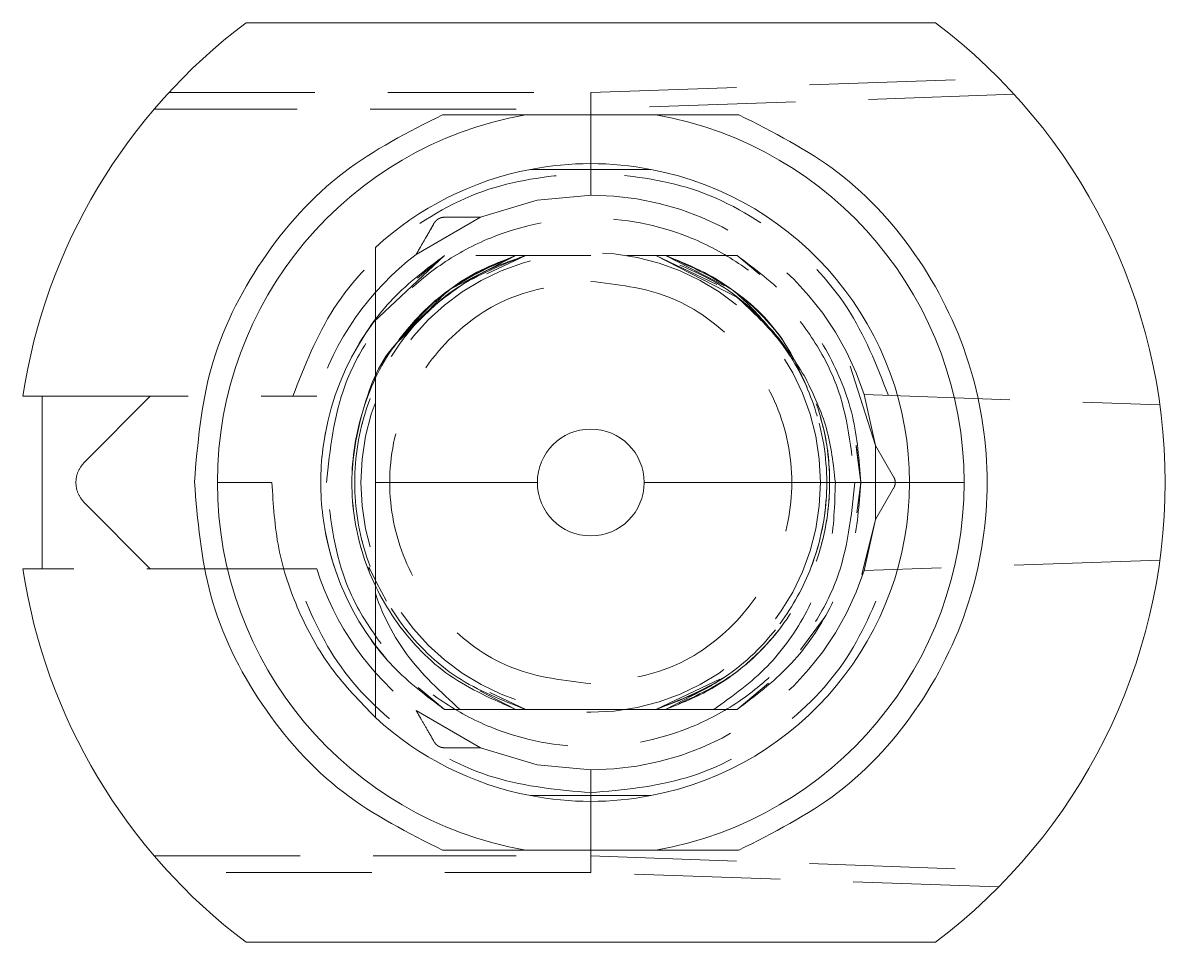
# Model space of a CAD drawing. Header units: millimetres. Extents: x -17 to 589, y 5 to 415.
# Drawn here: x 380.25 to 390.19, y 316.99 to 324.99 of the extents above; entities that cross this region are included whole.
import ezdxf

# ---------------------------------------------------------------- set-up
doc = ezdxf.new("R2010")
doc.units = ezdxf.units.MM
doc.linetypes.add('HIDDEN', pattern=[1.905, 1.27, -0.635])

msp = doc.modelspace()

# ---------------------------------------------------------------- linework, layer by layer
at = {"color": 7, "linetype": 'Continuous', "lineweight": 15}
for p, q in [((388.1919, 324.9889), (382.1919, 324.9889)), ((380.2485, 321.7389), (380.4169, 321.7389)), ((380.4169, 321.7389), (380.4169, 320.2389)), ((381.9419, 320.9889), (382.4169, 320.9889)), ((384.7272, 320.9889), (383.3169, 320.9889)), ((387.9669, 320.9889), (385.6567, 320.9889)), ((387.9669, 320.9889), (388.4419, 320.9889)), ((380.2485, 320.2389), (380.4169, 320.2389)), ((382.1919, 316.9889), (388.1919, 316.9889))]:
    msp.add_line(p, q, dxfattribs=at)
at = {"color": 7, "linetype": 'HIDDEN', "lineweight": 0}
for p, q in [((385.1919, 324.3833), (388.7444, 324.5074)), ((381.5206, 324.3832), (385.1919, 324.3832)), ((385.1919, 324.2389), (385.1919, 324.3833)), ((388.8776, 324.3676), (385.1919, 324.2389)), ((384.5416, 324.2389), (381.3923, 324.2389)), ((385.1919, 323.6889), (385.1919, 324.2389)), ((385.1919, 323.6889), (385.1919, 323.4889)), ((385.7163, 323.7139), (385.7163, 323.7139)), ((384.232, 323.2973), (383.6728, 322.9744)), ((383.6728, 322.9744), (383.8303, 323.2473)), ((383.3027, 322.3865), (383.9184, 322.9639)), ((383.9184, 322.9639), (383.6824, 322.7661)), ((383.9693, 322.67), (384.541, 322.9639)), ((383.9693, 322.6699), (384.541, 322.9639)), ((384.191, 322.9639), (384.541, 322.9639)), ((384.2869, 322.8041), (384.6259, 322.9639)), ((384.6259, 322.9639), (384.287, 322.8041)), ((384.541, 322.9639), (384.2999, 322.8399)), ((384.8767, 322.9639), (384.6259, 322.9639)), ((385.1104, 322.9639), (384.8767, 322.9639)), ((385.1919, 322.9639), (384.9239, 322.9639)), ((385.7579, 322.9639), (385.5072, 322.9639)), ((385.7579, 322.9639), (386.4634, 322.6027)), ((385.7579, 322.9639), (386.2278, 322.7423)), ((386.2278, 322.7424), (385.7579, 322.9639)), ((385.7579, 322.9639), (386.29, 322.713)), ((386.29, 322.713), (385.7579, 322.9639)), ((385.7579, 322.9638), (386.29, 322.713)), ((386.29, 322.713), (385.7579, 322.9638)), ((386.4655, 322.9639), (385.8428, 322.9639)), ((386.2898, 322.7341), (385.8428, 322.9639)), ((385.8428, 322.9639), (386.3569, 322.6996)), ((386.3569, 322.6996), (385.8428, 322.9639)), ((385.8428, 322.9639), (386.3569, 322.6996)), ((386.1929, 322.9639), (386.4655, 322.9639)), ((386.6048, 322.8471), (386.4655, 322.9639)), ((386.6629, 322.7985), (386.4655, 322.9639)), ((387.671, 321.3118), (387.4508, 321.9999)), ((380.4169, 321.7389), (382.5982, 321.7389)), ((380.7839, 321.1657), (381.3571, 321.7389)), ((387.572, 321.7538), (390.1462, 321.6639)), ((387.572, 321.7538), (387.671, 321.3118)), ((387.5419, 320.9889), (387.5013, 321.3126)), ((387.5419, 320.9889), (387.503, 321.2992)), ((387.671, 321.3118), (387.8285, 321.0389)), ((387.671, 320.666), (387.671, 321.3118)), ((387.5087, 320.724), (387.5419, 320.9889)), ((387.8285, 320.9389), (387.671, 320.666)), ((381.3571, 320.2389), (380.7839, 320.8121)), ((387.5519, 320.1881), (387.671, 320.666)), ((387.671, 320.666), (387.572, 320.224)), ((390.1462, 320.3139), (387.572, 320.224)), ((382.5982, 320.2389), (380.4169, 320.2389)), ((387.0164, 319.5323), (387.2271, 319.8139)), ((383.69, 319.2053), (383.9184, 319.0139)), ((386.3144, 319.2763), (385.7579, 319.0139)), ((385.7579, 319.0139), (386.3144, 319.2763)), ((386.3144, 319.2763), (385.7579, 319.0139)), ((385.7579, 319.0139), (386.3144, 319.2763)), ((385.8428, 319.0139), (386.2463, 319.2213)), ((386.4655, 319.0139), (386.7389, 319.2431)), ((383.7401, 319.1633), (383.9184, 319.0139)), ((384.2262, 319.1758), (384.541, 319.0139)), ((384.6259, 319.0139), (384.313, 319.1614)), ((384.313, 319.1614), (384.6259, 319.0139)), ((383.6728, 319.0034), (384.232, 318.6805)), ((383.9184, 319.0139), (384.541, 319.0139)), ((384.541, 319.0139), (383.9184, 319.0139)), ((383.9184, 319.0139), (384.8767, 319.0139)), ((384.8767, 319.0139), (385.5072, 319.0139)), ((385.5072, 319.0139), (386.2645, 319.0139)), ((386.2645, 319.0139), (385.8428, 319.0139)), ((385.8429, 319.0139), (386.4655, 319.0139)), ((384.232, 318.6805), (383.9169, 318.6805)), ((385.1919, 318.4889), (385.1919, 318.2889)), ((385.1919, 317.7389), (385.1919, 318.2889)), ((381.3923, 317.7389), (384.5416, 317.7389)), ((385.1919, 317.7389), (388.8776, 317.6102)), ((385.1919, 317.7389), (385.1919, 317.5945)), ((385.1919, 317.5946), (381.5206, 317.5946)), ((388.7444, 317.4704), (385.1919, 317.5945))]:
    msp.add_line(p, q, dxfattribs=at)
at = {"color": 7, "linetype": 'HIDDEN', "lineweight": 0, "flags": 128}
for points in [[(384.232, 323.2973), (384.7263, 323.4452), (385.2004, 323.4889)], [(383.9184, 322.9639), (383.9184, 322.9639)], [(384.6259, 322.9639), (384.6259, 322.9639)], [(384.6259, 322.9639), (384.6259, 322.9639)], [(384.6259, 322.9639), (384.6259, 322.9639)], [(384.6259, 322.9639), (384.6259, 322.9639)], [(384.6259, 322.9639), (384.6259, 322.9639)], [(385.7579, 322.9639), (385.7579, 322.9639)], [(385.7579, 322.9639), (385.7579, 322.9639)], [(385.7579, 322.9639), (385.7579, 322.9639)], [(385.7579, 322.9639), (385.7579, 322.9639)], [(385.7579, 322.9639), (385.7579, 322.9639)], [(385.7579, 322.9639), (385.7579, 322.9639)], [(385.7579, 322.9639), (385.7579, 322.9639)], [(385.7579, 322.9639), (385.7579, 322.9639)], [(386.4655, 322.9639), (386.4655, 322.9639)], [(383.2627, 320.2128), (383.2589, 320.2414), (383.2588, 320.2503), (383.2591, 320.2516), (383.2595, 320.2525), (383.2596, 320.2526), (383.2597, 320.2527), (383.2597, 320.2527), (383.2597, 320.2527), (383.2597, 320.2527), (383.2597, 320.2527), (383.2597, 320.2527), (383.2597, 320.2527), (383.2594, 320.2527), (383.2594, 320.2527), (383.2593, 320.2527), (383.2593, 320.2527), (383.2593, 320.2527), (383.2594, 320.2527), (383.2594, 320.2527), (383.2596, 320.2528), (383.2598, 320.2528), (383.2599, 320.2528), (383.26, 320.2529), (383.26, 320.2529), (383.26, 320.2529), (383.26, 320.2529), (383.26, 320.2529), (383.2603, 320.2529), (383.2607, 320.2528), (383.2614, 320.2524), (383.264, 320.2495), (383.3282, 320.12), (383.4154, 319.957)], [(386.9712, 319.9617), (386.9712, 319.9617)], [(386.2192, 319.2097), (386.2192, 319.2097)], [(383.9184, 319.0139), (383.9184, 319.0139)], [(383.9184, 319.0139), (383.9184, 319.0139)], [(383.9184, 319.0139), (383.9184, 319.0139)], [(383.9184, 319.0139), (383.9184, 319.0139)], [(383.9184, 319.0139), (383.9184, 319.0139)], [(383.9184, 319.0139), (383.9184, 319.0139)], [(383.9184, 319.0139), (383.9184, 319.0139)], [(383.9184, 319.0139), (383.9184, 319.0139)], [(384.8767, 319.0139), (384.8767, 319.0139)], [(385.5072, 319.0139), (385.5072, 319.0139)], [(386.4655, 319.0139), (386.4655, 319.0139)], [(386.4655, 319.0139), (386.4655, 319.0139)], [(386.4655, 319.0139), (386.4655, 319.0139)], [(386.4655, 319.0139), (386.4655, 319.0139)], [(386.4655, 319.0139), (386.4655, 319.0139)], [(386.4655, 319.0139), (386.4655, 319.0139)], [(386.4655, 319.0139), (386.4655, 319.0139)], [(385.1919, 318.4889), (384.7263, 318.5326), (384.232, 318.6805)]]:
    msp.add_lwpolyline(points, dxfattribs=at)
at = {"color": 7, "linetype": 'HIDDEN', "lineweight": 0}
msp.add_circle((385.1919, 320.9889), 2, dxfattribs=at)
at = {"color": 7, "linetype": 'Continuous', "lineweight": 15}
for radius, start, end in [(5, 126.8699, 171.37307), (5, 306.8699, 53.1301), (3.25, 100.06327, 180), (3.25, 0, 79.93673), (2.775, 79.10676, 100.89295), (2.775, 100.89324, 132.50663), (2.775, 0, 79.10705), (0.4648, 0, 180), (3.25, 180, 259.93673), (0.4648, 180, 0), (2.775, 280.89295, 0), (3.25, 280.06327, 0), (5, 188.62693, 233.1301), (2.775, 227.49336, 259.10705), (2.775, 259.10668, 280.89376)]:
    msp.add_arc((385.1919, 320.9889), radius, start, end, dxfattribs=at)
at = {"color": 7, "linetype": 'HIDDEN', "lineweight": 0}
for radius, start, end in [(2.5, 17.81569, 90), (2.5, 127.42024, 162.5424), (2.35, 143.50581, 237.18508), (2.5, 197.4576, 232.57976), (2.5, 270, 342.18431)]:
    msp.add_arc((385.1919, 320.9889), radius, start, end, dxfattribs=at)
at = {"color": 7, "linetype": 'Continuous', "lineweight": 15}
for points, knots in [([(381.7419, 320.9949), (381.7706, 321.3284), (381.8291, 322.0106), (382.2953, 322.9484), (382.9922, 323.73), (383.6036, 324.0382), (383.9025, 324.1889)], [0, 0, 0, 0, 0.244424, 0.5, 0.755576, 1, 1, 1, 1]), ([(383.9025, 324.1889), (384.037, 324.1889), (384.2108, 324.1889), (384.4051, 324.1889), (384.4857, 324.1889), (384.5397, 324.1889), (384.5793, 324.1889), (384.6055, 324.1889), (384.6196, 324.1889), (384.6237, 324.1889), (384.624, 324.1889), (384.624, 324.1889)], [0, 0, 0, 0, 0.52193, 0.674707, 0.779637, 0.851731, 0.901665, 0.954566, 0.975881, 0.993094, 1, 1, 1, 1]), ([(384.624, 324.1889), (384.8, 324.1889), (385.1524, 324.1889), (385.5455, 324.1889), (385.7379, 324.1889), (385.7598, 324.1889)], [0, 0, 0, 0, 0.4691, 0.939613, 1, 1, 1, 1]), ([(385.7598, 324.1889), (385.7603, 324.1889), (385.7615, 324.1889), (385.7733, 324.1889), (385.8167, 324.1889), (386.0132, 324.1889), (386.2471, 324.1889), (386.4433, 324.1889), (386.4813, 324.1889)], [0, 0, 0, 0, 0.016929, 0.039301, 0.081695, 0.236198, 0.852157, 1, 1, 1, 1]), ([(386.4813, 324.1889), (386.7803, 324.038), (387.392, 323.7292), (388.0941, 322.9459), (388.5426, 322.0062), (388.6905, 320.9889), (388.5426, 319.9716), (388.0941, 319.0319), (387.392, 318.2486), (386.7803, 317.9398), (386.4813, 317.7889)], [0, 0, 0, 0, 0.122204, 0.25, 0.377796, 0.5, 0.622204, 0.75, 0.877796, 1, 1, 1, 1]), ([(385.7163, 323.7139), (385.4262, 323.7139), (385.0731, 323.7139), (384.7289, 323.7139), (384.6675, 323.7139)], [0, 0, 0, 0, 0.821486, 1, 1, 1, 1]), ([(383.3169, 323.0346), (383.3169, 322.597), (383.3169, 321.9941), (383.3169, 321.2052), (383.3169, 320.9889)], [0, 0, 0, 0, 0.725757, 1, 1, 1, 1]), ([(383.9025, 317.7889), (383.6028, 317.9401), (382.9897, 318.2494), (382.2917, 319.0343), (381.8261, 319.976), (381.7696, 320.6604), (381.7419, 320.9949)], [0, 0, 0, 0, 0.24439, 0.5, 0.75561, 1, 1, 1, 1]), ([(382.4169, 320.9889), (382.4283, 320.7971), (382.4512, 320.4136), (382.636, 319.8644), (382.916, 319.3572), (383.1833, 319.0812), (383.3169, 318.9432)], [0, 0, 0, 0, 0.25, 0.5, 0.75, 1, 1, 1, 1]), ([(383.3169, 320.9889), (383.3169, 320.794), (383.3169, 320.2896), (383.3169, 319.6078), (383.3169, 319.1588), (383.3169, 318.9432)], [0, 0, 0, 0, 0.246526, 0.63814, 1, 1, 1, 1]), ([(384.6675, 318.2639), (384.9576, 318.2639), (385.3107, 318.2639), (385.6549, 318.2639), (385.7163, 318.2639)], [0, 0, 0, 0, 0.821497, 1, 1, 1, 1]), ([(383.9025, 317.7889), (384.037, 317.7889), (384.2108, 317.7889), (384.4051, 317.7889), (384.4857, 317.7889), (384.5397, 317.7889), (384.5793, 317.7889), (384.6055, 317.7889), (384.6196, 317.7889), (384.6237, 317.7889), (384.624, 317.7889), (384.624, 317.7889)], [0, 0, 0, 0, 0.52193, 0.674707, 0.779637, 0.851731, 0.901665, 0.954566, 0.975881, 0.993094, 1, 1, 1, 1]), ([(384.624, 317.7889), (384.8, 317.7889), (385.1524, 317.7889), (385.5455, 317.7889), (385.7379, 317.7889), (385.7598, 317.7889)], [0, 0, 0, 0, 0.4691, 0.939613, 1, 1, 1, 1]), ([(385.7598, 317.7889), (385.7603, 317.7889), (385.7615, 317.7889), (385.7733, 317.7889), (385.8167, 317.7889), (386.0132, 317.7889), (386.2471, 317.7889), (386.4433, 317.7889), (386.4813, 317.7889)], [0, 0, 0, 0, 0.016929, 0.039301, 0.081695, 0.236198, 0.852157, 1, 1, 1, 1])]:
    msp.add_open_spline(points, degree=3, knots=knots, dxfattribs=at)
at = {"color": 7, "linetype": 'HIDDEN', "lineweight": 0}
for points, knots in [([(382.5982, 321.7389), (382.7014, 322.0032), (382.9136, 322.5461), (383.5428, 323.1824), (384.3289, 323.6101), (384.9094, 323.6631), (385.1919, 323.6889)], [0, 0, 0, 0, 0.243392, 0.5, 0.756608, 1, 1, 1, 1]), ([(387.7835, 321.7464), (387.6797, 322.0099), (387.4666, 322.551), (386.8377, 323.1846), (386.0531, 323.6105), (385.4739, 323.6632), (385.1919, 323.6889)], [0, 0, 0, 0, 0.2434225, 0.5, 0.7565775, 1, 1, 1, 1]), ([(382.8919, 320.9889), (382.9228, 321.2781), (382.9705, 321.7246), (383.2568, 322.2608), (383.554, 322.6262), (383.92, 322.9254), (384.456, 323.2027), (385.1919, 323.3447), (385.9277, 323.2027), (386.4637, 322.9255), (386.8296, 322.6264), (387.1269, 322.2609), (387.4133, 321.7248), (387.461, 321.2781), (387.4919, 320.9889)], [0, 0, 0, 0, 0.119721, 0.184824, 0.25, 0.315102, 0.380279, 0.5, 0.619721, 0.684824, 0.75, 0.815102, 0.880279, 1, 1, 1, 1]), ([(383.8303, 323.2473), (383.8352, 323.2545), (383.8451, 323.2689), (383.8664, 323.2847), (383.8908, 323.2953), (383.9082, 323.2966), (383.9169, 323.2973)], [0, 0, 0, 0, 0.250801, 0.5, 0.7492, 1, 1, 1, 1]), ([(383.9169, 323.2973), (383.9092, 323.297), (383.8988, 323.2966), (383.8815, 323.291), (383.8732, 323.2873), (383.8674, 323.2842), (383.8617, 323.2807), (383.8541, 323.2753), (383.8401, 323.2629), (383.8345, 323.2539), (383.8303, 323.2473)], [0, 0, 0, 0, 0.3001484, 0.4066758, 0.452606, 0.4958734, 0.5400992, 0.5867242, 0.6945387, 1, 1, 1, 1]), ([(383.9169, 323.2973), (383.999, 323.2973), (384.1073, 323.2973), (384.2038, 323.2973), (384.2284, 323.2973), (384.2308, 323.2973), (384.232, 323.2973)], [0, 0, 0, 0, 0.638718, 0.843747, 0.925001, 1, 1, 1, 1]), ([(383.8303, 323.2473), (383.7893, 323.1762), (383.7351, 323.0823), (383.6869, 322.9988), (383.6746, 322.9775), (383.6734, 322.9754), (383.6728, 322.9744)], [0, 0, 0, 0, 0.6387212, 0.8437522, 0.9250038, 1, 1, 1, 1]), ([(384.541, 322.9639), (384.3411, 322.8772), (383.9413, 322.7037), (383.4801, 322.2254), (383.1807, 321.6405), (383.0783, 320.9889), (383.1807, 320.3373), (383.48, 319.7524), (383.9412, 319.2741), (384.3411, 319.1006), (384.541, 319.0139)], [0, 0, 0, 0, 0.1249999, 0.2499999, 0.3749998, 0.4999998, 0.6249998, 0.7499998, 0.8749999, 1, 1, 1, 1]), ([(384.6259, 319.0139), (384.4191, 319.0948), (384.0054, 319.2566), (383.5232, 319.7331), (383.2093, 320.3249), (383.1015, 320.9889), (383.2093, 321.6529), (383.5232, 322.2446), (384.0054, 322.7212), (384.4191, 322.883), (384.6259, 322.9639)], [0, 0, 0, 0, 0.125, 0.25, 0.375, 0.5, 0.625, 0.75, 0.875, 1, 1, 1, 1]), ([(384.6259, 322.9639), (384.4191, 322.883), (384.0054, 322.7212), (383.5232, 322.2446), (383.2093, 321.6529), (383.1015, 320.9889), (383.2093, 320.3249), (383.5232, 319.7331), (384.0054, 319.2566), (384.4191, 319.0948), (384.6259, 319.0139)], [0, 0, 0, 0, 0.125, 0.25, 0.375, 0.5, 0.625, 0.75, 0.875, 1, 1, 1, 1]), ([(384.6259, 319.0139), (384.4191, 319.0949), (384.0054, 319.2567), (383.5232, 319.7332), (383.2093, 320.3249), (383.1016, 320.9889), (383.2093, 321.6529), (383.5232, 322.2446), (384.0054, 322.7211), (384.4191, 322.8829), (384.6259, 322.9639)], [0, 0, 0, 0, 0.125, 0.25, 0.375, 0.5, 0.625, 0.75, 0.875, 1, 1, 1, 1]), ([(384.6259, 322.9639), (384.4191, 322.8829), (384.0054, 322.7211), (383.5232, 322.2446), (383.2093, 321.6529), (383.1016, 320.9889), (383.2093, 320.3249), (383.5232, 319.7332), (384.0054, 319.2567), (384.4191, 319.0949), (384.6259, 319.0139)], [0, 0, 0, 0, 0.125, 0.25, 0.375, 0.5, 0.625, 0.75, 0.875, 1, 1, 1, 1]), ([(384.6259, 319.0139), (384.4191, 319.0949), (384.0054, 319.2567), (383.5232, 319.7332), (383.2093, 320.3249), (383.1016, 320.9889), (383.2093, 321.6529), (383.5232, 322.2446), (384.0054, 322.7211), (384.4191, 322.8829), (384.6259, 322.9639)], [0, 0, 0, 0, 0.125, 0.25, 0.375, 0.5, 0.625, 0.75, 0.875, 1, 1, 1, 1]), ([(384.6259, 322.9639), (384.4191, 322.8829), (384.0054, 322.7211), (383.5232, 322.2446), (383.2093, 321.6529), (383.1016, 320.9889), (383.2093, 320.3249), (383.5232, 319.7332), (384.0054, 319.2567), (384.4191, 319.0949), (384.6259, 319.0139)], [0, 0, 0, 0, 0.125, 0.25, 0.375, 0.5, 0.625, 0.75, 0.875, 1, 1, 1, 1]), ([(383.5202, 322.2257), (383.6617, 322.3883), (383.9447, 322.7135), (384.3423, 322.8804), (384.541, 322.9639)], [0, 0, 0, 0, 0.5, 1, 1, 1, 1]), ([(383.7478, 322.4498), (383.817, 322.5264), (384.0322, 322.7651), (384.3353, 322.8835), (384.541, 322.9639)], [0, 0, 0, 0, 0.321279, 1, 1, 1, 1]), ([(384.6259, 322.9639), (384.4867, 322.9157), (384.2083, 322.8193), (383.9742, 322.6403), (383.8572, 322.5508)], [0, 0, 0, 0, 0.500001, 1, 1, 1, 1]), ([(384.6259, 322.9639), (384.6256, 322.9639), (384.6248, 322.9639), (384.618, 322.9639), (384.5913, 322.9639), (384.5629, 322.9639), (384.541, 322.9639)], [0, 0, 0, 0, 0.068898, 0.145453, 0.344929, 1, 1, 1, 1]), ([(384.541, 322.9639), (384.5627, 322.9639), (384.5908, 322.9639), (384.618, 322.9639), (384.6248, 322.9639), (384.6256, 322.9639), (384.6259, 322.9639)], [0, 0, 0, 0, 0.659471, 0.855328, 0.930516, 1, 1, 1, 1]), ([(385.8428, 322.9639), (385.8212, 322.9639), (385.7931, 322.9639), (385.7659, 322.9639), (385.759, 322.9639), (385.7583, 322.9639), (385.7579, 322.9639)], [0, 0, 0, 0, 0.6594964, 0.855375, 0.9305525, 1, 1, 1, 1]), ([(385.7579, 322.9639), (385.7583, 322.9639), (385.7591, 322.9639), (385.7659, 322.9639), (385.7925, 322.9639), (385.821, 322.9639), (385.8429, 322.9639)], [0, 0, 0, 0, 0.0688677, 0.1454157, 0.3449093, 1, 1, 1, 1]), ([(385.8428, 322.9639), (385.8212, 322.9639), (385.7931, 322.9639), (385.7659, 322.9639), (385.759, 322.9639), (385.7583, 322.9639), (385.7579, 322.9639)], [0, 0, 0, 0, 0.659358, 0.855274, 0.930498, 1, 1, 1, 1]), ([(385.7579, 322.9639), (385.7583, 322.9639), (385.7591, 322.9639), (385.7659, 322.9639), (385.7925, 322.9639), (385.821, 322.9639), (385.8428, 322.9639)], [0, 0, 0, 0, 0.068948, 0.145582, 0.345171, 1, 1, 1, 1]), ([(385.7579, 319.0139), (385.9648, 319.0948), (386.3785, 319.2566), (386.8607, 319.7331), (387.1746, 320.3249), (387.2823, 320.9889), (387.1746, 321.6529), (386.8607, 322.2447), (386.3785, 322.7211), (385.9648, 322.883), (385.7579, 322.9639)], [0, 0, 0, 0, 0.125, 0.25, 0.375, 0.5, 0.625, 0.75, 0.875, 1, 1, 1, 1]), ([(385.8428, 322.9639), (386.0428, 322.8772), (386.4426, 322.7037), (386.9038, 322.2254), (387.2031, 321.6406), (387.3056, 320.9889), (387.2031, 320.3373), (386.9038, 319.7524), (386.4426, 319.274), (386.0428, 319.1006), (385.8429, 319.0139)], [0, 0, 0, 0, 0.125, 0.25, 0.375, 0.5, 0.625, 0.75, 0.875, 1, 1, 1, 1]), ([(387.0749, 321.8175), (387.0154, 321.9514), (386.8679, 322.2836), (386.4386, 322.7019), (386.0414, 322.8766), (385.8428, 322.9639)], [0, 0, 0, 0, 0.252266, 0.626133, 1, 1, 1, 1]), ([(385.8429, 322.9639), (386.0469, 322.8812), (386.3914, 322.7414), (386.6351, 322.4639), (386.7346, 322.3507)], [0, 0, 0, 0, 0.59211, 1, 1, 1, 1]), ([(386.4634, 322.6027), (386.6017, 322.4746), (386.8784, 322.2185), (387.1417, 321.71), (387.266, 321.1561), (387.2332, 320.5876), (387.0483, 320.049), (386.7237, 319.5834), (386.2874, 319.2124), (385.9344, 319.0801), (385.7579, 319.0139)], [0, 0, 0, 0, 0.125, 0.25, 0.375001, 0.500001, 0.625001, 0.750001, 0.875, 1, 1, 1, 1]), ([(387.0644, 321.8935), (386.9818, 322.0276), (386.8175, 322.2945), (386.5811, 322.5003), (386.4634, 322.6027)], [0, 0, 0, 0, 0.502467, 1, 1, 1, 1]), ([(384.541, 319.0139), (384.3411, 319.1006), (383.9413, 319.274), (383.48, 319.7525), (383.181, 320.337), (383.0774, 320.99), (383.1841, 321.6365), (383.439, 322.1797), (383.7136, 322.4271), (383.8265, 322.5288)], [0, 0, 0, 0, 0.149287, 0.298575, 0.447862, 0.59715, 0.746437, 0.895724, 1, 1, 1, 1]), ([(384.541, 319.0139), (384.3411, 319.1006), (383.9413, 319.274), (383.48, 319.7525), (383.181, 320.337), (383.0774, 320.99), (383.1842, 321.6364), (383.437, 322.1766), (383.7086, 322.4216), (383.8186, 322.5209)], [0, 0, 0, 0, 0.149669, 0.299339, 0.449008, 0.598677, 0.748346, 0.898016, 1, 1, 1, 1]), ([(383.8166, 322.5188), (383.7073, 322.4202), (383.4365, 322.1758), (383.1842, 321.6364), (383.0774, 320.99), (383.181, 320.3369), (383.48, 319.7525), (383.9412, 319.274), (384.3411, 319.1006), (384.541, 319.0139)], [0, 0, 0, 0, 0.101378, 0.251148, 0.400918, 0.550689, 0.700459, 0.85023, 1, 1, 1, 1]), ([(383.8572, 322.5508), (383.7651, 322.4642), (383.6569, 322.3625), (383.5528, 322.2489), (383.5309, 322.2294), (383.524, 322.2256), (383.5217, 322.2252), (383.5207, 322.2254), (383.5204, 322.2256), (383.5202, 322.2257)], [0, 0, 0, 0, 0.8053593, 0.9459667, 0.9826923, 0.9932326, 0.9969187, 0.9985022, 1, 1, 1, 1]), ([(384.541, 319.0139), (384.3411, 319.1006), (383.9413, 319.274), (383.4799, 319.7525), (383.1811, 320.3369), (383.077, 320.9903), (383.1854, 321.6354), (383.4188, 322.1484), (383.6635, 322.3725), (383.7478, 322.4498)], [0, 0, 0, 0, 0.153218, 0.306436, 0.459655, 0.612873, 0.766091, 0.919309, 1, 1, 1, 1]), ([(383.5263, 322.227), (383.5198, 322.2206), (383.36, 322.0617), (383.1918, 321.6302), (383.0754, 320.9917), (383.1815, 320.3365), (383.4798, 319.7526), (383.9413, 319.274), (384.3411, 319.1006), (384.541, 319.0139)], [0, 0, 0, 0, 0.006975, 0.172479, 0.337984, 0.503488, 0.668992, 0.834496, 1, 1, 1, 1]), ([(385.8428, 319.0139), (385.9801, 319.0687), (386.2546, 319.1783), (386.6105, 319.4483), (386.9046, 319.7814), (387.1207, 320.1707), (387.2504, 320.5966), (387.2855, 321.0396), (387.2323, 321.4831), (387.1204, 321.7567), (387.0644, 321.8935)], [0, 0, 0, 0, 0.1250001, 0.2500003, 0.3750004, 0.5000004, 0.6250004, 0.7500003, 0.8750002, 1, 1, 1, 1]), ([(387.0644, 321.8935), (387.1324, 321.7508), (387.2693, 321.4639), (387.3037, 321.1479), (387.321, 320.9889)], [0, 0, 0, 0, 0.497063, 1, 1, 1, 1]), ([(382.5982, 321.7389), (382.6259, 321.7389), (382.681, 321.7389), (382.7492, 321.7389), (382.7984, 321.7389), (382.8042, 321.7389), (382.8071, 321.7389)], [0, 0, 0, 0, 0.258105, 0.512595, 0.755594, 1, 1, 1, 1]), ([(387.4919, 320.9889), (387.461, 320.6997), (387.4133, 320.2532), (387.127, 319.717), (386.8299, 319.3516), (386.4638, 319.0524), (385.9278, 318.7751), (385.1919, 318.6331), (384.4562, 318.7751), (383.9202, 319.0523), (383.5542, 319.3514), (383.2569, 319.7169), (382.9705, 320.253), (382.9228, 320.6997), (382.8919, 320.9889)], [0, 0, 0, 0, 0.119721, 0.184824, 0.25, 0.315102, 0.380279, 0.5, 0.619721, 0.684824, 0.75, 0.815102, 0.880279, 1, 1, 1, 1]), ([(386.2645, 319.0139), (386.4275, 319.1311), (386.7511, 319.3639), (387.0919, 319.8569), (387.3057, 320.4083), (387.3159, 320.7963), (387.321, 320.9889)], [0, 0, 0, 0, 0.255054, 0.506739, 0.755054, 1, 1, 1, 1]), ([(385.1919, 318.2889), (384.9094, 318.3147), (384.3289, 318.3677), (383.5428, 318.7954), (382.9136, 319.4317), (382.7014, 319.9746), (382.5982, 320.2389)], [0, 0, 0, 0, 0.243392, 0.5, 0.756608, 1, 1, 1, 1]), ([(382.5982, 320.2389), (382.626, 320.2389), (382.6812, 320.2389), (382.7494, 320.2389), (382.7985, 320.2389), (382.8042, 320.2389), (382.8071, 320.2389)], [0, 0, 0, 0, 0.25862, 0.513617, 0.75609, 1, 1, 1, 1]), ([(384.0529, 319.0139), (383.8861, 319.1666), (383.5524, 319.4721), (383.3382, 319.9245), (383.272, 320.1772), (383.2627, 320.2128)], [0, 0, 0, 0, 0.461832, 0.924144, 1, 1, 1, 1]), ([(385.1919, 318.2889), (385.4739, 318.3146), (386.0531, 318.3673), (386.8377, 318.7932), (387.4666, 319.4268), (387.6797, 319.9679), (387.7835, 320.2314)], [0, 0, 0, 0, 0.2434225, 0.5, 0.7565775, 1, 1, 1, 1]), ([(383.6728, 319.0034), (383.6734, 319.0024), (383.6746, 319.0003), (383.6869, 318.9789), (383.7171, 318.9267), (383.7674, 318.8396), (383.8082, 318.7688), (383.8303, 318.7305)], [0, 0, 0, 0, 0.074114, 0.154923, 0.35991, 0.65372, 1, 1, 1, 1]), ([(384.541, 319.0139), (384.5627, 319.0139), (384.5907, 319.0139), (384.6179, 319.0139), (384.6248, 319.0139), (384.6256, 319.0139), (384.6259, 319.0139)], [0, 0, 0, 0, 0.659326, 0.855277, 0.93051, 1, 1, 1, 1]), ([(384.6259, 319.0139), (384.6256, 319.0139), (384.6248, 319.0139), (384.618, 319.0139), (384.5914, 319.0139), (384.5629, 319.0139), (384.541, 319.0139)], [0, 0, 0, 0, 0.06884, 0.145314, 0.344679, 1, 1, 1, 1]), ([(384.541, 319.0139), (384.5627, 319.0139), (384.5908, 319.0139), (384.618, 319.0139), (384.6248, 319.0139), (384.6256, 319.0139), (384.6259, 319.0139)], [0, 0, 0, 0, 0.659561, 0.855379, 0.930537, 1, 1, 1, 1]), ([(385.7579, 319.0139), (385.7583, 319.0139), (385.759, 319.0139), (385.7659, 319.0139), (385.7925, 319.0139), (385.821, 319.0139), (385.8428, 319.0139)], [0, 0, 0, 0, 0.068863, 0.145381, 0.344814, 1, 1, 1, 1]), ([(385.8428, 319.0139), (385.8212, 319.0139), (385.7931, 319.0139), (385.7659, 319.0139), (385.759, 319.0139), (385.7583, 319.0139), (385.7579, 319.0139)], [0, 0, 0, 0, 0.659295, 0.855253, 0.930497, 1, 1, 1, 1]), ([(385.7579, 319.0139), (385.7583, 319.0139), (385.7591, 319.0139), (385.7659, 319.0139), (385.7925, 319.0139), (385.821, 319.0139), (385.8428, 319.0139)], [0, 0, 0, 0, 0.0689465, 0.145569, 0.3451359, 1, 1, 1, 1]), ([(385.8429, 319.0139), (385.8212, 319.0139), (385.7931, 319.0139), (385.7659, 319.0139), (385.759, 319.0139), (385.7583, 319.0139), (385.7579, 319.0139)], [0, 0, 0, 0, 0.659587, 0.855421, 0.930569, 1, 1, 1, 1]), ([(383.9169, 318.6805), (383.9082, 318.6812), (383.8908, 318.6825), (383.8664, 318.693), (383.8451, 318.7089), (383.8352, 318.7233), (383.8303, 318.7305)], [0, 0, 0, 0, 0.250801, 0.5, 0.7492, 1, 1, 1, 1]), ([(383.8303, 318.7305), (383.8344, 318.724), (383.84, 318.7152), (383.8535, 318.703), (383.8608, 318.6977), (383.8664, 318.6942), (383.8722, 318.691), (383.8807, 318.6871), (383.8985, 318.6812), (383.9091, 318.6808), (383.9169, 318.6805)], [0, 0, 0, 0, 0.300148, 0.406676, 0.452606, 0.495873, 0.540099, 0.586724, 0.694539, 1, 1, 1, 1]), ([(383.9169, 318.6805), (383.999, 318.6805), (384.1073, 318.6805), (384.2038, 318.6805), (384.2284, 318.6805), (384.2308, 318.6805), (384.232, 318.6805)], [0, 0, 0, 0, 0.6386768, 0.8437391, 0.9249986, 1, 1, 1, 1])]:
    msp.add_open_spline(points, degree=3, knots=knots, dxfattribs=at)
for points in [[(383.9184, 322.9639), (383.7618, 322.8461), (383.4486, 322.6105), (383.108, 322.1238), (382.8907, 321.5756), (382.8176, 320.9889), (382.8907, 320.4022), (383.108, 319.854), (383.4486, 319.3673), (383.7618, 319.1317), (383.9184, 319.0139)], [(384.6259, 322.9639), (384.4867, 322.9157), (384.2083, 322.8193), (383.9742, 322.6403), (383.8572, 322.5508)], [(387.5419, 320.9889), (387.5279, 321.1845), (387.4997, 321.5756), (387.2742, 322.1238), (386.9357, 322.6105), (386.6222, 322.8461), (386.4655, 322.9639)], [(387.5419, 320.9889), (387.5279, 321.1845), (387.4997, 321.5756), (387.2742, 322.1238), (386.9357, 322.6105), (386.6222, 322.8461), (386.4655, 322.9639)], [(385.1919, 319.2389), (384.9629, 319.2652), (384.5048, 319.3178), (383.9223, 319.7225), (383.533, 320.301), (383.3964, 320.9889), (383.533, 321.6768), (383.9223, 322.2553), (384.5048, 322.66), (384.9629, 322.7126), (385.1919, 322.7389)], [(385.1919, 322.7389), (385.421, 322.7126), (385.8791, 322.66), (386.4616, 322.2553), (386.8508, 321.6768), (386.9875, 320.9889), (386.8508, 320.301), (386.4616, 319.7225), (385.8791, 319.3178), (385.421, 319.2652), (385.1919, 319.2389)], [(380.7839, 320.8121), (380.7633, 320.8379), (380.7223, 320.8896), (380.7048, 320.9889), (380.7223, 321.0882), (380.7633, 321.1399), (380.7839, 321.1657)], [(386.4655, 319.0139), (386.6222, 319.1317), (386.9357, 319.3673), (387.2742, 319.854), (387.4997, 320.4022), (387.5279, 320.7933), (387.5419, 320.9889)], [(386.4655, 319.0139), (386.6222, 319.1317), (386.9357, 319.3673), (387.2742, 319.854), (387.4997, 320.4022), (387.5279, 320.7933), (387.5419, 320.9889)], [(387.8285, 321.0389), (387.8323, 321.031), (387.8399, 321.0152), (387.8429, 320.9889), (387.8399, 320.9626), (387.8323, 320.9468), (387.8285, 320.9389)]]:
    msp.add_open_spline(points, degree=3, dxfattribs=at)

doc.saveas('drawing.dxf')
